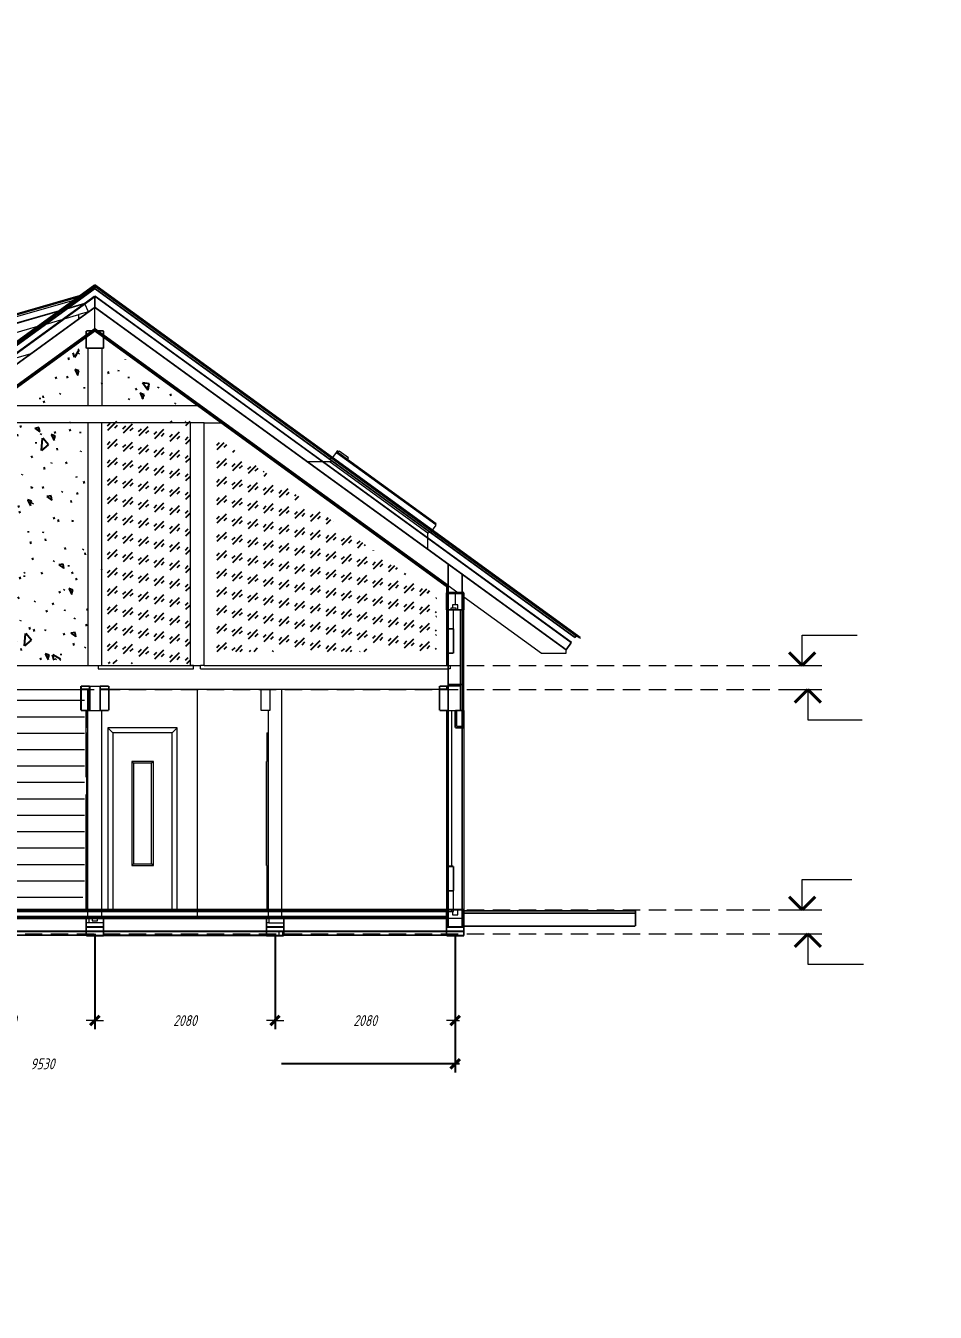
# Model space of a CAD drawing. Header units: millimetres. Extents: x 0 to 6720, y 0 to 297.
# Drawn here: x 4813.4 to 5023.4, y 0 to 297 of the extents above; entities that cross this region are included whole.
import ezdxf

# ---------------------------------------------------------------- set-up
doc = ezdxf.new("R2010")
doc.units = ezdxf.units.MM
for name, pattern in [('K5LT32768', [0]), ('K5LT_BASIC', [0]), ('K5LT_DASHED', [6, 4, -2]), ('K5LT_THIN', [0])]:
    doc.linetypes.add(name, pattern=pattern)
doc.layers.add('Системный слой', color=7, linetype='Continuous')
doc.styles.add('KDIMTEXTSTYLE', font='GOST_AU.SHX', dxfattribs={"width": 0.96, "oblique": 15, "height": 5})
doc.styles.add('KTEXTSTYLE', font='GOST_AU.SHX', dxfattribs={"width": 0.96, "height": 5})
doc.dimstyles.new('KDIMSTYLE (0.02)', dxfattribs={"dimtxt": 5, "dimasz": 1, "dimexe": 2, "dimexo": 0, "dimgap": 1, "dimtad": 1, "dimlfac": 50, "dimtxsty": 'KDIMTEXTSTYLE', "dimsah": 1, "dimcen": 0, "dimdle": 1, "dimadec": 0, "dimazin": 0, "dimtfac": 0.667, "dimtmove": 0, "dimatfit": 3, "dimfxl": 0, "dimtvp": 1, "dimtolj": 1, "dimtzin": 0, "dimarcsym": 0})
pattern_1 = [(45, (0, 0), (4e-16, 4.2426407), [3, -2.1]), (45, (1.591, 0.5303), (4e-16, 4.2426407), [0.9, -4.2]), (45, (-0.106, 0.9546), (4e-16, 4.2426407), [0.9, -4.2])]

# ---------------------------------------------------------------- blocks, each defined once
blk = doc.blocks.new('U53')
at = {"layer": 'Системный слой', "color": 7, "linetype": 'K5LT_THIN', "lineweight": 18}
for p, q in [((4992.66, 92.94), (4992.66, 99.94)), ((4992.66, 99.94), (5004.19, 99.94)), ((4987.42, 92.94), (4994.66, 92.94))]:
    blk.add_line(p, q, dxfattribs=at)
at = {"layer": 'Системный слой', "color": 5, "linetype": 'K5LT_BASIC', "lineweight": 40}
for p, q in [((4989.66, 95.94), (4992.66, 92.94)), ((4992.66, 92.94), (4995.66, 95.94))]:
    blk.add_line(p, q, dxfattribs=at)
blk = doc.blocks.new('U54')
at = {"layer": 'Системный слой', "color": 7, "linetype": 'K5LT_THIN', "lineweight": 18}
for p, q in [((4990.07, 87.34), (4995.99, 87.34)), ((4993.99, 87.34), (4993.99, 80.34)), ((4993.99, 80.34), (5006.83, 80.34))]:
    blk.add_line(p, q, dxfattribs=at)
at = {"layer": 'Системный слой', "color": 5, "linetype": 'K5LT_BASIC', "lineweight": 40}
for p, q in [((4993.99, 87.34), (4990.99, 84.34)), ((4996.99, 84.34), (4993.99, 87.34))]:
    blk.add_line(p, q, dxfattribs=at)
blk = doc.blocks.new('U55')
at = {"layer": 'Системный слой', "color": 7, "linetype": 'K5LT_THIN', "lineweight": 18}
for p, q in [((4992.66, 149.34), (4992.66, 156.34)), ((4992.66, 156.34), (5005.38, 156.34)), ((4987.42, 149.34), (4994.66, 149.34))]:
    blk.add_line(p, q, dxfattribs=at)
at = {"layer": 'Системный слой', "color": 5, "linetype": 'K5LT_BASIC', "lineweight": 40}
for p, q in [((4989.66, 152.34), (4992.66, 149.34)), ((4992.66, 149.34), (4995.66, 152.34))]:
    blk.add_line(p, q, dxfattribs=at)
blk = doc.blocks.new('U56')
at = {"layer": 'Системный слой', "color": 7, "linetype": 'K5LT_THIN', "lineweight": 18}
for p, q in [((4990.07, 143.74), (4995.99, 143.74)), ((4993.99, 143.74), (4993.99, 136.74)), ((4993.99, 136.74), (5006.5, 136.74))]:
    blk.add_line(p, q, dxfattribs=at)
at = {"layer": 'Системный слой', "color": 5, "linetype": 'K5LT_BASIC', "lineweight": 40}
for p, q in [((4993.99, 143.74), (4990.99, 140.74)), ((4996.99, 140.74), (4993.99, 143.74))]:
    blk.add_line(p, q, dxfattribs=at)
blk = doc.blocks.new('U52')
at = {"layer": 'Системный слой', "color": 7, "linetype": 'K5LT_DASHED', "lineweight": 18}
for p, q in [((4657.25, 149.34), (4997.25, 149.34)), ((4657.25, 143.74), (4997.25, 143.74)), ((4657.25, 92.94), (4997.25, 92.94)), ((4657.25, 87.34), (4997.25, 87.34))]:
    blk.add_line(p, q, dxfattribs=at)
at = {"layer": 'Системный слой'}
for name in ['U55', 'U56', 'U53', 'U54']:
    blk.add_blockref(name, (0, 0), dxfattribs=at)
blk = doc.blocks.new('U61')
at = {"layer": 'Системный слой', "color": 7, "linetype": 'K5LT32768', "lineweight": 18}
for p, q in [((4700.26, 198.7), (4826.08, 234.78)), ((4826.16, 234.6), (4826.08, 234.78)), ((4883.94, 197.29), (4829.38, 236.93)), ((4883.88, 197.21), (4829.38, 236.81)), ((4701.28, 198.79), (4825.6, 234.44)), ((4825.37, 234.27), (4701.31, 198.69)), ((4824.42, 233.58), (4701.42, 198.31)), ((4821.95, 231.41), (4823.08, 231.74)), ((4826.77, 232.69), (4822.84, 231.56)), ((4827.01, 232.86), (4823.08, 231.74)), ((4824.98, 233.74), (4824.42, 233.58)), ((4825.26, 233.82), (4824.98, 233.74)), ((4826.39, 234.14), (4825.26, 233.82)), ((4825.93, 234.43), (4825.37, 234.27)), ((4825.6, 234.44), (4826.16, 234.6)), ((4826.21, 234.51), (4825.93, 234.43)), ((4826.21, 234.51), (4826.16, 234.6)), ((4826.39, 234.14), (4826.21, 234.51)), ((4827.05, 232.77), (4826.77, 232.69)), ((4827.05, 232.77), (4827.01, 232.86)), ((4827.94, 230.95), (4827.05, 232.77)), ((4881.93, 196.29), (4829.38, 234.46)), ((4829.38, 227.05), (4829.38, 231.99)), ((4821.11, 231.17), (4701.8, 196.96)), ((4820.87, 231), (4701.83, 196.86)), ((4818.11, 228.13), (4822.04, 229.26)), ((4821.43, 231.16), (4820.87, 231)), ((4821.11, 231.17), (4821.67, 231.33)), ((4821.71, 231.24), (4821.43, 231.16)), ((4821.67, 231.33), (4821.95, 231.41)), ((4822.84, 231.56), (4821.71, 231.24)), ((4822.04, 229.26), (4822.32, 229.34)), ((4822.32, 229.34), (4825.67, 230.3)), ((4827.94, 230.95), (4825.67, 230.3)), ((4825.67, 229.3), (4825.67, 230.3)), ((4816.14, 227.56), (4702.38, 194.94)), ((4816.14, 227.56), (4816.7, 227.72)), ((4816.7, 227.72), (4816.98, 227.8)), ((4816.98, 227.8), (4818.11, 228.13)), ((4809.08, 219.71), (4814.7, 221.32)), ((4827.78, 222.54), (4827.78, 209.34)), ((4830.98, 222.54), (4830.98, 209.34)), ((4805.69, 209.34), (4827.78, 209.34)), ((4827.78, 209.34), (4830.98, 209.34)), ((4830.98, 209.34), (4853.07, 209.34)), ((4853.07, 209.34), (4853.75, 209.34)), ((4827.78, 205.34), (4807.38, 205.34)), ((4830.98, 205.34), (4827.78, 205.34)), ((4827.78, 205.34), (4827.78, 149.34)), ((4830.98, 149.34), (4830.98, 205.34)), ((4851.38, 205.34), (4830.98, 205.34)), ((4851.38, 205.34), (4851.38, 149.34)), ((4854.58, 205.34), (4851.38, 205.34)), ((4854.58, 205.34), (4858.57, 205.34)), ((4854.58, 149.34), (4854.58, 205.34)), ((4859.25, 205.34), (4858.57, 205.34)), ((4881.93, 196.29), (4878.52, 196.29)), ((4882.1, 196.29), (4881.93, 196.29)), ((4906.27, 178.6), (4881.93, 196.29)), ((4883.7, 196.29), (4882.1, 196.29)), ((4883.88, 197.21), (4883.65, 196.89)), ((4883.97, 196.65), (4883.7, 196.28)), ((4883.7, 196.28), (4883.7, 196.29)), ((4906.27, 179.88), (4883.7, 196.28)), ((4883.94, 197.29), (4883.88, 197.21)), ((4907.18, 180.28), (4883.88, 197.21)), ((4884.06, 197.45), (4883.94, 197.29)), ((4907.24, 180.36), (4883.94, 197.29)), ((4885.07, 198.5), (4884.22, 197.34)), ((4885.21, 198.7), (4885.07, 198.5)), ((4885.23, 198.38), (4885.07, 198.5)), ((4885.33, 198.86), (4885.21, 198.7)), ((4885.37, 198.58), (4885.21, 198.7)), ((4885.23, 198.38), (4885.25, 198.42)), ((4885.37, 198.58), (4885.25, 198.42)), ((4885.25, 198.42), (4908.07, 181.84)), ((4885.65, 198.62), (4885.33, 198.86)), ((4887.7, 196.89), (4885.37, 198.58)), ((4885.77, 198.78), (4885.65, 198.62)), ((4887.94, 197.21), (4885.77, 198.78)), ((4887.7, 196.89), (4887.94, 197.21)), ((4908.19, 182), (4887.7, 196.89)), ((4907.36, 180.53), (4908.21, 181.69)), ((4908.04, 181.81), (4908.07, 181.84)), ((4908.21, 181.69), (4908.04, 181.81)), ((4908.07, 181.84), (4908.19, 182)), ((4906.27, 179.88), (4906.35, 179.82)), ((4906.27, 178.72), (4906.27, 179.88)), ((4906.27, 178.6), (4906.27, 178.72)), ((4939.36, 154.56), (4906.27, 178.6)), ((4906.27, 176.13), (4906.27, 178.6)), ((4906.35, 179.82), (4906.62, 180.19)), ((4906.95, 179.96), (4907.18, 180.28)), ((4907.18, 180.28), (4907.24, 180.36)), ((4940.47, 156.1), (4907.18, 180.28)), ((4907.24, 180.36), (4907.36, 180.53)), ((4907.24, 180.36), (4940.53, 156.18)), ((4910.58, 167.56), (4910.58, 168.05)), ((4910.58, 167.56), (4910.58, 166.14)), ((4910.98, 167.76), (4913.21, 166.14)), ((4910.58, 165.94), (4910.98, 165.94)), ((4910.98, 165.94), (4912.58, 165.94)), ((4912.58, 165.94), (4912.58, 163.34)), ((4912.58, 165.94), (4914.18, 165.94)), ((4914.18, 165.94), (4914.58, 165.94)), ((4914.58, 165.14), (4932.48, 152.14)), ((4910.58, 162.14), (4910.58, 149.34)), ((4911.58, 162.54), (4911.58, 162.14)), ((4911.98, 162.54), (4911.58, 162.54)), ((4911.98, 163.34), (4911.98, 162.54)), ((4912.58, 163.34), (4911.98, 163.34)), ((4912.78, 162.54), (4911.98, 162.54)), ((4912.18, 157.8), (4912.18, 162.14)), ((4913.18, 163.34), (4912.58, 163.34)), ((4912.78, 162.14), (4912.78, 162.54)), ((4913.18, 162.14), (4913.18, 163.34)), ((4913.78, 149.34), (4913.78, 162.14)), ((4914.58, 138.94), (4914.58, 162.14)), ((4941.34, 155.59), (4940.53, 156.18)), ((4932.48, 152.14), (4938.18, 152.14)), ((4938.18, 152.14), (4938.18, 152.94)), ((4807.38, 149.34), (4827.78, 149.34)), ((4827.78, 149.34), (4830.18, 149.34)), ((4830.18, 149.34), (4830.18, 148.54)), ((4830.18, 149.34), (4830.98, 149.34)), ((4830.18, 148.54), (4852.18, 148.54)), ((4830.98, 149.34), (4851.38, 149.34)), ((4852.18, 149.34), (4851.38, 149.34)), ((4852.18, 149.34), (4853.78, 149.34)), ((4852.18, 148.54), (4852.18, 149.34)), ((4853.78, 148.54), (4853.78, 149.34)), ((4854.58, 149.34), (4853.78, 149.34)), ((4853.78, 148.54), (4910.98, 148.54)), ((4854.58, 149.34), (4910.58, 149.34)), ((4910.58, 149.34), (4910.98, 149.34)), ((4910.98, 149.34), (4911.38, 149.34)), ((4911.38, 148.54), (4910.98, 148.54)), ((4911.38, 149.34), (4913.78, 149.34)), ((4911.38, 149.34), (4911.38, 148.54)), ((4913.78, 144.94), (4913.78, 149.34)), ((4806.58, 143.74), (4826.18, 143.74)), ((4826.18, 143.94), (4828.18, 143.94)), ((4826.18, 143.74), (4827.78, 143.74)), ((4827.78, 138.94), (4827.78, 143.74)), ((4827.78, 143.74), (4827.98, 143.74)), ((4827.98, 143.74), (4827.98, 138.94)), ((4827.98, 143.74), (4828.18, 143.74)), ((4828.18, 144.54), (4830.58, 144.54)), ((4830.58, 143.94), (4832.58, 143.94)), ((4830.58, 143.74), (4832.58, 143.74)), ((4852.98, 143.74), (4832.58, 143.74)), ((4852.98, 143.74), (4852.98, 92.94)), ((4867.78, 143.74), (4852.98, 143.74)), ((4867.78, 138.94), (4867.78, 143.74)), ((4869.78, 143.74), (4867.78, 143.74)), ((4869.78, 143.74), (4869.78, 138.94)), ((4872.58, 143.74), (4869.78, 143.74)), ((4908.98, 143.74), (4872.58, 143.74)), ((4872.58, 92.94), (4872.58, 143.74)), ((4908.98, 143.94), (4910.58, 143.94)), ((4908.98, 143.74), (4910.58, 143.74)), ((4910.58, 144.54), (4910.58, 143.94)), ((4910.58, 143.94), (4910.58, 143.74)), ((4913.78, 144.54), (4910.98, 144.54)), ((4913.78, 144.54), (4913.78, 144.94)), ((4913.78, 138.94), (4913.78, 144.54)), ((4809.18, 141.27), (4826.98, 141.27)), ((4808.18, 137.48), (4826.98, 137.48)), ((4827.38, 134.94), (4827.38, 138.94)), ((4827.44, 134.94), (4827.44, 138.94)), ((4827.78, 133.78), (4827.78, 138.94)), ((4828.18, 138.94), (4830.58, 138.94)), ((4830.98, 92.94), (4830.98, 138.94)), ((4869.38, 138.94), (4867.78, 138.94)), ((4869.38, 138.94), (4869.38, 133.78)), ((4869.78, 138.94), (4869.38, 138.94)), ((4910.58, 138.94), (4910.58, 92.94)), ((4910.98, 138.94), (4911.78, 138.94)), ((4911.78, 102.94), (4911.78, 138.94)), ((4911.78, 138.94), (4912.58, 138.94)), ((4912.98, 135.34), (4912.98, 138.94)), ((4808.18, 133.7), (4826.98, 133.7)), ((4827.44, 134.94), (4827.38, 134.94)), ((4827.38, 123.54), (4827.38, 134.94)), ((4827.52, 133.78), (4827.52, 127.16)), ((4827.52, 133.78), (4827.78, 133.78)), ((4827.78, 92.94), (4827.78, 133.78)), ((4832.38, 134.94), (4832.38, 92.94)), ((4848.38, 134.94), (4832.38, 134.94)), ((4833.54, 133.78), (4832.38, 134.94)), ((4847.22, 133.78), (4833.54, 133.78)), ((4833.54, 133.78), (4833.54, 92.94)), ((4847.22, 133.78), (4848.38, 134.94)), ((4847.22, 92.94), (4847.22, 133.78)), ((4848.38, 92.94), (4848.38, 134.94)), ((4869.12, 133.78), (4869.12, 127.16)), ((4869.12, 133.78), (4869.38, 133.78)), ((4869.38, 133.78), (4869.38, 92.94)), ((4912.98, 135.34), (4912.98, 134.94)), ((4912.98, 135.34), (4914.18, 135.34)), ((4914.18, 135.34), (4914.58, 135.34)), ((4914.58, 134.94), (4914.58, 92.94)), ((4808.18, 129.91), (4826.98, 129.91)), ((4808.18, 126.12), (4826.98, 126.12)), ((4827.52, 127.16), (4827.42, 127.16)), ((4827.42, 127.16), (4827.42, 123.54)), ((4827.52, 103.16), (4827.52, 127.16)), ((4842.88, 127.16), (4837.88, 127.16)), ((4837.88, 127.16), (4837.88, 103.16)), ((4837.88, 127.16), (4838.28, 126.76)), ((4838.28, 126.76), (4838.28, 103.56)), ((4842.48, 126.76), (4838.28, 126.76)), ((4842.88, 127.16), (4842.48, 126.76)), ((4842.48, 103.56), (4842.48, 126.76)), ((4842.88, 103.16), (4842.88, 127.16)), ((4869.12, 127.16), (4869.02, 127.16)), ((4869.02, 103.16), (4869.02, 127.16)), ((4869.12, 103.16), (4869.12, 127.16)), ((4808.18, 122.34), (4826.98, 122.34)), ((4827.42, 123.54), (4827.38, 123.54)), ((4827.42, 123.54), (4827.42, 119.54)), ((4827.38, 92.94), (4827.38, 119.54)), ((4827.38, 119.54), (4827.42, 119.54)), ((4827.42, 119.54), (4827.42, 103.16)), ((4808.18, 118.55), (4826.98, 118.55)), ((4808.18, 114.76), (4826.98, 114.76)), ((4808.18, 110.98), (4826.98, 110.98)), ((4808.18, 107.19), (4826.98, 107.19)), ((4808.18, 103.4), (4826.98, 103.4)), ((4827.52, 103.16), (4827.42, 103.16)), ((4827.52, 103.16), (4827.52, 92.94)), ((4837.88, 103.16), (4838.28, 103.56)), ((4837.88, 103.16), (4842.88, 103.16)), ((4838.28, 103.56), (4842.48, 103.56)), ((4842.88, 103.16), (4842.48, 103.56)), ((4869.12, 103.16), (4869.02, 103.16)), ((4869.12, 103.16), (4869.12, 92.94)), ((4808.18, 99.62), (4826.98, 99.62)), ((4808.18, 95.83), (4826.58, 95.83)), ((4912.18, 92.94), (4912.18, 97.29)), ((4827.78, 92.74), (4827.78, 92.94)), ((4827.78, 92.54), (4827.78, 92.74)), ((4827.78, 91.34), (4827.78, 92.54)), ((4830.98, 92.74), (4830.98, 92.94)), ((4830.98, 92.54), (4830.98, 92.74)), ((4830.98, 91.34), (4830.98, 92.54)), ((4852.98, 92.74), (4852.98, 92.94)), ((4852.98, 92.54), (4852.98, 92.74)), ((4852.98, 92.54), (4852.98, 91.34)), ((4869.38, 92.94), (4869.38, 92.74)), ((4869.38, 92.74), (4869.38, 92.54)), ((4869.38, 92.54), (4869.38, 91.34)), ((4872.58, 92.74), (4872.58, 92.94)), ((4872.58, 92.54), (4872.58, 92.74)), ((4872.58, 91.34), (4872.58, 92.54)), ((4910.98, 92.54), (4910.58, 92.54)), ((4910.98, 92.54), (4911.78, 92.54)), ((4911.78, 92.54), (4911.78, 92.94)), ((4911.78, 92.54), (4911.98, 92.54)), ((4911.98, 92.54), (4911.98, 91.74)), ((4911.98, 92.54), (4912.18, 92.54)), ((4912.18, 92.54), (4912.18, 92.94)), ((4913.18, 91.74), (4913.18, 92.94)), ((4827.98, 89.94), (4827.38, 89.94)), ((4827.78, 90.94), (4827.78, 91.34)), ((4827.98, 90.94), (4827.98, 89.94)), ((4831.38, 89.94), (4827.98, 89.94)), ((4828.78, 90.94), (4828.78, 90.34)), ((4828.78, 90.34), (4829.98, 90.34)), ((4829.98, 90.34), (4829.98, 90.94)), ((4830.98, 90.94), (4830.98, 91.34)), ((4852.98, 91.34), (4852.98, 90.94)), ((4869.58, 89.94), (4868.98, 89.94)), ((4869.38, 91.34), (4869.38, 90.94)), ((4869.58, 90.94), (4869.58, 89.94)), ((4869.58, 89.94), (4872.98, 89.94)), ((4872.58, 90.94), (4872.58, 91.34)), ((4910.98, 90.94), (4910.58, 90.94)), ((4914.18, 90.94), (4910.98, 90.94)), ((4911.98, 91.74), (4913.18, 91.74)), ((4914.58, 90.94), (4914.18, 90.94)), ((4789.78, 87.14), (4827.38, 87.14)), ((4827.38, 86.94), (4789.78, 86.94)), ((4831.38, 87.14), (4868.98, 87.14)), ((4831.38, 86.94), (4868.98, 86.94)), ((4871.88, 87.94), (4871.88, 87.04)), ((4871.88, 87.04), (4872.78, 87.04)), ((4872.78, 87.04), (4872.78, 87.94)), ((4872.98, 87.14), (4910.58, 87.14)), ((4910.58, 86.94), (4872.98, 86.94))]:
    blk.add_line(p, q, dxfattribs=at)
at = {"layer": 'Системный слой', "color": 5, "linetype": 'K5LT_BASIC', "const_width": 0.4}
for points in [[(4825.26, 233.82), (4826.21, 234.51)], [(4825.37, 234.27), (4825.6, 234.44)], [(4825.6, 234.44), (4826.08, 234.78)], [(4825.93, 234.43), (4826.16, 234.6)], [(4826.08, 234.78), (4829.38, 237.18)], [(4829.38, 236.93), (4826.16, 234.6)], [(4829.38, 236.81), (4826.21, 234.51)], [(4829.38, 236.32), (4826.39, 234.14)], [(4827.01, 232.86), (4829.38, 234.59)], [(4829.38, 234.46), (4827.05, 232.77)], [(4829.38, 237.18), (4829.38, 236.93)], [(4829.38, 237.18), (4884.06, 197.45)], [(4829.38, 236.93), (4829.38, 236.81)], [(4829.38, 236.81), (4829.38, 236.32)], [(4883.65, 196.89), (4829.38, 236.32)], [(4829.38, 234.59), (4829.38, 234.46)], [(4829.38, 234.59), (4882.1, 196.29)], [(4829.38, 234.46), (4829.38, 231.99)], [(4822.84, 231.56), (4818.11, 228.13)], [(4824.42, 233.58), (4821.11, 231.17)], [(4824.98, 233.74), (4821.67, 231.33)], [(4825.26, 233.82), (4821.95, 231.41)], [(4822.04, 229.26), (4826.77, 232.69)], [(4827.05, 232.77), (4822.32, 229.34)], [(4823.08, 231.74), (4822.84, 231.56)], [(4826.39, 234.14), (4823.08, 231.74)], [(4824.42, 233.58), (4825.37, 234.27)], [(4824.98, 233.74), (4825.93, 234.43)], [(4826.77, 232.69), (4827.01, 232.86)], [(4829.38, 231.99), (4827.95, 230.95)], [(4878.52, 196.29), (4829.38, 231.99)], [(4808.8, 219.63), (4822.04, 229.26)], [(4809.08, 219.71), (4822.32, 229.34)], [(4814.7, 221.32), (4825.67, 229.3)], [(4816.14, 227.56), (4820.87, 231)], [(4821.43, 231.16), (4816.7, 227.72)], [(4821.71, 231.24), (4816.98, 227.8)], [(4820.87, 231), (4821.11, 231.17)], [(4821.67, 231.33), (4821.43, 231.16)], [(4821.95, 231.41), (4821.71, 231.24)], [(4827.94, 230.95), (4825.67, 229.3)], [(4827.94, 230.95), (4827.95, 230.95)], [(4802.89, 217.94), (4816.14, 227.56)], [(4803.46, 218.1), (4816.7, 227.72)], [(4803.74, 218.18), (4816.98, 227.8)], [(4818.11, 228.13), (4804.86, 218.5)], [(4805.01, 209.34), (4827.38, 225.59)], [(4827.38, 226.54), (4828.69, 226.54)], [(4827.38, 226.54), (4827.38, 225.59)], [(4828.69, 226.54), (4827.38, 225.59)], [(4827.38, 225.1), (4829.37, 226.54)], [(4827.38, 225.1), (4827.38, 225.59)], [(4828.69, 226.54), (4829.38, 227.05)], [(4828.69, 226.54), (4829.37, 226.54)], [(4829.37, 226.54), (4829.38, 226.55)], [(4829.37, 226.54), (4829.39, 226.54)], [(4829.38, 227.05), (4829.38, 226.55)], [(4829.38, 227.05), (4830.07, 226.54)], [(4829.39, 226.54), (4829.38, 226.55)], [(4831.38, 225.1), (4829.39, 226.54)], [(4829.39, 226.54), (4830.07, 226.54)], [(4830.07, 226.54), (4831.38, 226.54)], [(4831.38, 225.59), (4830.07, 226.54)], [(4831.38, 226.54), (4831.38, 225.59)], [(4831.38, 225.59), (4831.38, 225.1)], [(4853.75, 209.34), (4831.38, 225.59)], [(4805.69, 209.34), (4827.38, 225.1)], [(4827.38, 222.54), (4827.38, 225.1)], [(4831.38, 225.1), (4831.38, 222.54)], [(4831.38, 225.1), (4853.07, 209.34)], [(4747.58, 172.56), (4814.7, 221.32)], [(4827.78, 222.54), (4827.38, 222.54)], [(4830.98, 222.54), (4827.78, 222.54)], [(4831.38, 222.54), (4830.98, 222.54)], [(4853.07, 209.34), (4858.57, 205.34)], [(4853.75, 209.34), (4859.25, 205.34)], [(4858.57, 205.34), (4910.58, 167.56)], [(4859.25, 205.34), (4910.58, 168.05)], [(4878.52, 196.29), (4906.27, 176.13)], [(4882.1, 196.29), (4906.27, 178.72)], [(4883.65, 196.89), (4883.97, 196.65)], [(4906.62, 180.19), (4883.97, 196.65)], [(4884.22, 197.34), (4884.06, 197.45)], [(4884.22, 197.34), (4907.36, 180.53)], [(4906.27, 178.72), (4939.41, 154.64)], [(4906.62, 180.19), (4906.95, 179.96)], [(4940.24, 155.77), (4906.95, 179.96)], [(4907.36, 180.53), (4941.46, 155.75)], [(4910.98, 172.7), (4906.27, 176.13)], [(4910.98, 167.76), (4910.98, 172.7)], [(4910.98, 172.7), (4914.18, 170.38)], [(4914.18, 170.38), (4914.18, 166.14)], [(4938.18, 152.94), (4914.18, 170.38)], [(4910.58, 168.05), (4910.98, 167.76)], [(4910.98, 167.27), (4910.58, 167.56)], [(4910.58, 166.14), (4910.58, 165.94)], [(4910.58, 166.14), (4910.98, 166.14)], [(4910.98, 167.76), (4910.98, 167.27)], [(4910.98, 166.14), (4910.98, 167.27)], [(4913.21, 166.14), (4910.98, 166.14)], [(4910.98, 165.94), (4910.98, 166.14)], [(4914.18, 166.14), (4913.21, 166.14)], [(4914.58, 166.14), (4914.18, 166.14)], [(4914.18, 166.14), (4914.18, 165.94)], [(4914.58, 166.14), (4914.58, 165.94)], [(4910.58, 162.14), (4910.58, 165.94)], [(4910.98, 162.14), (4910.98, 165.94)], [(4914.18, 165.94), (4914.18, 162.14)], [(4914.58, 165.94), (4914.58, 165.14)], [(4914.58, 162.14), (4914.58, 165.14)], [(4910.98, 162.14), (4910.58, 162.14)], [(4910.98, 162.14), (4910.98, 157.8)], [(4911.58, 162.14), (4910.98, 162.14)], [(4912.18, 162.14), (4911.58, 162.14)], [(4912.78, 162.14), (4912.18, 162.14)], [(4913.18, 162.14), (4912.78, 162.14)], [(4913.78, 162.14), (4913.18, 162.14)], [(4913.78, 162.14), (4914.18, 162.14)], [(4914.18, 162.14), (4914.58, 162.14)], [(4914.18, 162.14), (4914.18, 144.94)], [(4910.98, 157.8), (4912.18, 157.8)], [(4910.98, 152.14), (4910.98, 157.8)], [(4912.18, 157.8), (4912.18, 152.14)], [(4939.36, 154.56), (4938.18, 152.94)], [(4939.41, 154.64), (4939.36, 154.56)], [(4940.47, 156.1), (4940.24, 155.77)], [(4940.53, 156.18), (4940.47, 156.1)], [(4941.46, 155.75), (4941.34, 155.59)], [(4912.18, 152.14), (4910.98, 152.14)], [(4910.98, 149.34), (4910.98, 152.14)], [(4910.98, 149.34), (4910.98, 148.54)], [(4910.98, 144.94), (4910.98, 148.54)], [(4826.18, 143.94), (4826.18, 144.54)], [(4826.18, 144.54), (4828.18, 144.54)], [(4826.18, 143.74), (4826.18, 143.94)], [(4826.18, 138.94), (4826.18, 143.74)], [(4828.18, 144.54), (4828.18, 143.94)], [(4828.18, 143.94), (4828.18, 143.74)], [(4828.18, 143.74), (4828.18, 138.94)], [(4830.58, 143.94), (4830.58, 144.54)], [(4830.58, 144.54), (4832.58, 144.54)], [(4830.58, 143.74), (4830.58, 143.94)], [(4830.58, 138.94), (4830.58, 143.74)], [(4832.58, 144.54), (4832.58, 143.94)], [(4832.58, 143.94), (4832.58, 143.74)], [(4832.58, 143.74), (4832.58, 138.94)], [(4908.98, 144.54), (4910.58, 144.54)], [(4908.98, 143.94), (4908.98, 144.54)], [(4908.98, 143.94), (4908.98, 143.74)], [(4908.98, 138.94), (4908.98, 143.74)], [(4910.58, 144.54), (4910.98, 144.54)], [(4910.98, 144.94), (4913.78, 144.94)], [(4910.98, 144.54), (4910.98, 144.94)], [(4910.98, 144.54), (4910.98, 138.94)], [(4913.78, 144.94), (4914.18, 144.94)], [(4914.18, 144.94), (4914.18, 138.94)], [(4827.38, 138.94), (4826.18, 138.94)], [(4827.38, 138.94), (4827.44, 138.94)], [(4827.44, 138.94), (4827.78, 138.94)], [(4827.98, 138.94), (4827.78, 138.94)], [(4828.18, 138.94), (4827.98, 138.94)], [(4830.58, 138.94), (4830.98, 138.94)], [(4832.58, 138.94), (4830.98, 138.94)], [(4910.58, 138.94), (4908.98, 138.94)], [(4910.58, 138.94), (4910.98, 138.94)], [(4910.98, 102.94), (4910.98, 138.94)], [(4912.58, 134.94), (4912.58, 138.94)], [(4912.58, 138.94), (4912.98, 138.94)], [(4912.98, 138.94), (4913.78, 138.94)], [(4914.18, 138.94), (4913.78, 138.94)], [(4914.58, 138.94), (4914.18, 138.94)], [(4914.18, 138.94), (4914.18, 135.34)], [(4914.58, 138.94), (4914.58, 135.34)], [(4912.98, 134.94), (4912.58, 134.94)], [(4912.98, 134.94), (4914.18, 134.94)], [(4914.18, 135.34), (4914.18, 134.94)], [(4914.58, 134.94), (4914.18, 134.94)], [(4914.18, 134.94), (4914.18, 92.94)], [(4914.58, 135.34), (4914.58, 134.94)], [(4910.98, 97.29), (4910.98, 102.94)], [(4910.98, 102.94), (4911.78, 102.94)], [(4911.78, 102.94), (4912.18, 102.94)], [(4912.18, 102.94), (4912.18, 97.29)], [(4912.18, 97.29), (4910.98, 97.29)], [(4910.98, 97.29), (4910.98, 92.94)], [(4827.38, 92.94), (4806.58, 92.94)], [(4806.58, 92.74), (4827.78, 92.74)], [(4806.58, 92.54), (4827.78, 92.54)], [(4827.52, 92.94), (4827.38, 92.94)], [(4827.52, 92.94), (4827.78, 92.94)], [(4827.78, 92.94), (4830.98, 92.94)], [(4830.98, 92.74), (4827.78, 92.74)], [(4830.98, 92.54), (4827.78, 92.54)], [(4832.38, 92.94), (4830.98, 92.94)], [(4830.98, 92.74), (4852.98, 92.74)], [(4830.98, 92.54), (4852.98, 92.54)], [(4833.54, 92.94), (4832.38, 92.94)], [(4847.22, 92.94), (4833.54, 92.94)], [(4847.22, 92.94), (4848.38, 92.94)], [(4852.98, 92.94), (4848.38, 92.94)], [(4869.12, 92.94), (4852.98, 92.94)], [(4852.98, 92.74), (4869.38, 92.74)], [(4852.98, 92.54), (4869.38, 92.54)], [(4869.12, 92.94), (4869.38, 92.94)], [(4869.38, 92.94), (4872.58, 92.94)], [(4872.58, 92.74), (4869.38, 92.74)], [(4872.58, 92.54), (4869.38, 92.54)], [(4910.58, 92.94), (4872.58, 92.94)], [(4872.58, 92.74), (4910.58, 92.74)], [(4872.58, 92.54), (4910.58, 92.54)], [(4910.58, 92.94), (4910.58, 92.74)], [(4910.58, 92.94), (4910.98, 92.94)], [(4910.58, 92.74), (4910.58, 92.54)], [(4910.58, 92.54), (4910.58, 91.34)], [(4910.98, 92.94), (4911.78, 92.94)], [(4910.98, 92.54), (4910.98, 92.94)], [(4910.98, 90.94), (4910.98, 92.54)], [(4911.78, 92.94), (4912.18, 92.94)], [(4912.18, 92.94), (4913.18, 92.94)], [(4914.18, 92.94), (4913.18, 92.94)], [(4914.18, 92.94), (4914.18, 90.94)], [(4914.18, 92.94), (4914.58, 92.94)], [(4914.58, 92.7), (4914.58, 92.94)], [(4914.58, 92.7), (4954.18, 92.7)], [(4914.58, 92.14), (4914.58, 92.7)], [(4954.18, 92.14), (4914.58, 92.14)], [(4914.58, 90.94), (4914.58, 92.14)], [(4954.18, 92.7), (4954.18, 92.14)], [(4954.18, 92.14), (4954.18, 89.14)], [(4806.58, 91.34), (4827.78, 91.34)], [(4806.58, 90.94), (4827.38, 90.94)], [(4827.78, 90.94), (4827.38, 90.94)], [(4827.38, 89.94), (4827.38, 90.94)], [(4827.38, 88.94), (4827.38, 89.94)], [(4827.38, 88.94), (4831.38, 88.94)], [(4827.38, 87.94), (4827.38, 88.94)], [(4830.98, 91.34), (4827.78, 91.34)], [(4827.78, 90.94), (4827.98, 90.94)], [(4827.98, 90.94), (4828.78, 90.94)], [(4828.78, 90.94), (4829.98, 90.94)], [(4829.98, 90.94), (4830.98, 90.94)], [(4852.98, 91.34), (4830.98, 91.34)], [(4830.98, 90.94), (4831.38, 90.94)], [(4831.38, 90.94), (4831.38, 89.94)], [(4831.38, 90.94), (4852.98, 90.94)], [(4831.38, 89.94), (4831.38, 88.94)], [(4831.38, 88.94), (4831.38, 87.94)], [(4869.38, 91.34), (4852.98, 91.34)], [(4852.98, 90.94), (4868.98, 90.94)], [(4868.98, 89.94), (4868.98, 90.94)], [(4868.98, 90.94), (4869.38, 90.94)], [(4868.98, 88.94), (4868.98, 89.94)], [(4868.98, 87.94), (4868.98, 88.94)], [(4868.98, 88.94), (4872.98, 88.94)], [(4872.58, 91.34), (4869.38, 91.34)], [(4869.38, 90.94), (4869.58, 90.94)], [(4872.58, 90.94), (4869.58, 90.94)], [(4910.58, 91.34), (4872.58, 91.34)], [(4872.58, 90.94), (4872.98, 90.94)], [(4910.58, 90.94), (4872.98, 90.94)], [(4872.98, 90.94), (4872.98, 89.94)], [(4872.98, 89.94), (4872.98, 88.94)], [(4872.98, 88.94), (4872.98, 87.94)], [(4910.58, 91.34), (4910.58, 90.94)], [(4910.58, 88.94), (4910.58, 90.94)], [(4910.58, 87.94), (4910.58, 88.94)], [(4910.58, 88.94), (4910.98, 88.94)], [(4910.98, 88.94), (4910.98, 90.94)], [(4914.18, 88.94), (4910.98, 88.94)], [(4914.18, 90.94), (4914.18, 88.94)], [(4914.18, 88.94), (4914.58, 88.94)], [(4914.58, 89.14), (4914.58, 90.94)], [(4954.18, 89.14), (4914.58, 89.14)], [(4914.58, 89.14), (4914.58, 88.94)], [(4914.58, 88.94), (4914.58, 87.94)], [(4827.38, 87.94), (4789.78, 87.94)], [(4827.38, 87.94), (4831.38, 87.94)], [(4827.38, 87.14), (4827.38, 87.94)], [(4827.38, 86.94), (4827.38, 87.14)], [(4831.38, 86.94), (4827.38, 86.94)], [(4831.38, 87.94), (4831.38, 87.14)], [(4868.98, 87.94), (4831.38, 87.94)], [(4831.38, 86.94), (4831.38, 87.14)], [(4868.98, 87.14), (4868.98, 87.94)], [(4871.88, 87.94), (4868.98, 87.94)], [(4868.98, 86.94), (4868.98, 87.14)], [(4872.98, 86.94), (4868.98, 86.94)], [(4872.78, 87.94), (4871.88, 87.94)], [(4872.98, 87.94), (4872.78, 87.94)], [(4872.98, 87.94), (4872.98, 87.14)], [(4910.58, 87.94), (4872.98, 87.94)], [(4872.98, 86.94), (4872.98, 87.14)], [(4910.58, 87.94), (4914.58, 87.94)], [(4910.58, 87.14), (4910.58, 87.94)], [(4910.58, 86.94), (4910.58, 87.14)], [(4914.58, 86.94), (4910.58, 86.94)], [(4914.58, 87.94), (4914.58, 86.94)]]:
    blk.add_lwpolyline(points, dxfattribs=at)
blk = doc.blocks.new('KDIMARROW_03')
at = {"layer": 'Системный слой', "color": 0, "linetype": 'K5LT_BASIC', "lineweight": 40}
blk.add_line((-1.06, -1.06), (1.06, 1.06), dxfattribs=at)
at = {"layer": 'Системный слой', "color": 0, "linetype": 'K5LT_THIN', "lineweight": 18}
for q in [(-1, 0), (2, 0)]:
    blk.add_line((0, 0), q, dxfattribs=at)

msp = doc.modelspace()

# ---------------------------------------------------------------- hatches: boundary and pattern name
at = {"layer": 'Системный слой'}
h = msp.add_hatch(dxfattribs=at)
h.set_pattern_fill('', angle=40, style=0, pattern_type=0)
h.set_pattern_definition([(40, (7.66, 6.428), (-20.5692, 24.51342), [2, -30]), (130, (9.193, 7.713), (-24.51342, -20.5692), [2, -30]), (85, (7.66, 6.428), (-20.56883, 24.51297), [2.828, -42.426]), (60, (9.193, 7.713), (-27.71281, 16), [2, -30]), (150, (10.192, 9.445), (-16, -27.71281), [2, -30]), (105, (9.193, 7.713), (-27.7123, 15.99971), [2.828, -42.426]), (80, (16.853, 14.141), (-26.0974, 4.60168), [1.5, -25]), (170, (17.114, 15.618), (-4.60168, -26.0974), [1.5, -25]), (125, (16.853, 14.141), (-26.09695, 4.601596), [2.121, -35.355]), (100, (-18.796, -15.771), (-15.756924, -2.77837), [1, -15]), (190, (-18.97, -14.787), (2.77837, -15.756924), [1, -15]), (145, (-18.796, -15.771), (-15.75733, -2.778442), [1.414, -21.213]), (70, (1.233, 14.088), (-15.03508, 5.47232), [1, -15]), (160, (1.575, 15.028), (-5.47232, -15.03508), [1, -15]), (115, (1.233, 14.088), (-15.03547, 5.472463), [1.414, -21.213]), (85, (0, 0), (-9.351857, 7.84492), [0.3, -10]), (65, (0, 0), (-2.4184476, 6.64463), [0.3, -10]), (105, (0, 0), (-6.1930747, 7.6580563), [0.5, -12]), (110, (0, 0), (-7.945929, 1.364629), [0.5, -7])])
h.paths.add_polyline_path([(4807.38, 205.74244), (4807.38, 150.54244), (4809.78, 150.54244), (4809.98, 150.54244), (4827.38, 150.54244), (4827.78, 150.54244), (4827.78, 205.74244)])
h.paths.add_polyline_path([(4808.02838, 209.74244), (4827.78, 209.74244), (4827.78, 220.84244), (4827.3801, 220.84244), (4827.3801, 223.6979)])
h.paths.add_polyline_path([(4850.73144, 209.74244), (4831.3801, 223.69772), (4831.3801, 220.84244), (4830.98, 220.84244), (4830.98, 209.74244)])
h.paths.add_polyline_path([(4723.98, 193.10102), (4723.98, 157.33709), (4807.46148, 217.54008)])
h = msp.add_hatch(dxfattribs=at)
h.set_pattern_fill('', angle=45, style=0, pattern_type=0)
h.set_pattern_definition(pattern_1)
h.paths.add_polyline_path([(4851.38, 149.74244), (4851.38, 205.74244), (4830.98, 205.74244), (4830.98, 149.74244)])
h = msp.add_hatch(dxfattribs=at)
h.set_pattern_fill('', angle=45, style=0, pattern_type=0)
h.set_pattern_definition(pattern_1)
h.paths.add_polyline_path([(4801.82, 152.56244), (4801.82, 202.45772), (4750.54, 165.47696), (4750.54, 152.56244)])
h.paths.add_polyline_path([(4908.22, 165.47696), (4856.94, 202.45772), (4856.94, 152.56244), (4908.22, 152.56244)])

# ---------------------------------------------------------------- block references
for name in ['U61', 'U52']:
    msp.add_blockref(name, (0, 0), dxfattribs=at)

# ---------------------------------------------------------------- dimensions: what is measured, and where the dimension line sits
at = {"layer": 'Системный слой', "color": 7}
for base, p1, p2, location in [((4721.98, 57.34244), (4912.58, 87.34244), (4721.98, 87.34244), (4817.28, 57.34244)), ((4787.78, 67.34244), (4829.38, 87.34244), (4787.78, 87.34244), (4808.58, 67.34244)), ((4829.38, 67.34244), (4870.98, 87.34244), (4829.38, 87.34244), (4850.18, 67.34244)), ((4870.98, 67.34244), (4912.58, 87.34244), (4870.98, 87.34244), (4891.78, 67.34244))]:
    msp.add_linear_dim(base=base, p1=p1, p2=p2, location=location, dimstyle='KDIMSTYLE (0.02)', override={"dimexo": 0, "dimpost": '\\H2.5;\\W0.965;\\Q15;<>', "dimblk1": 'KDIMARROW_03', "dimblk2": 'KDIMARROW_03', "dimse1": 0, "dimse2": 0, "dimclrt": 7, "dimtolj": 1}, dxfattribs=at).render()

doc.saveas('drawing.dxf')
